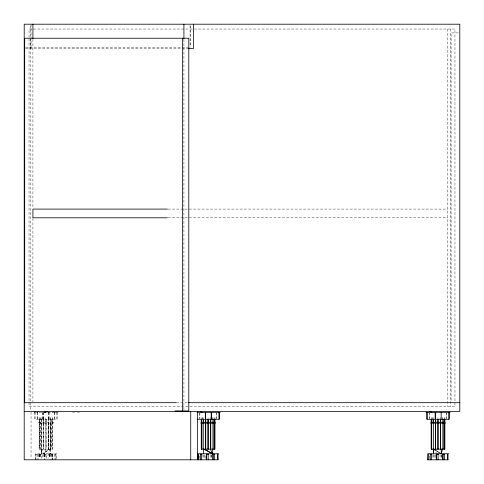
<?xml version="1.0" encoding="UTF-8"?>
<svg xmlns="http://www.w3.org/2000/svg" width="484" height="484" viewBox="0 0 484 484"><rect width="100%" height="100%" fill="white"/><g stroke="black" fill="none" stroke-linecap="round" stroke-linejoin="round"><path stroke-width="0.36" stroke-dasharray="2.42 1.81" d="M39.131 417.607L39.131 449.146L39.652 449.146L39.652 419.271M40.033 417.607L40.033 449.146M41.134 417.607L41.134 449.146L41.515 449.146M42.858 419.271L42.858 412.326M43.36 423.161L43.36 422.236M43.36 417.607L43.36 449.146L43.614 419.271M43.445 419.271L43.445 449.146M45.98 423.161L45.98 419.271L45.98 449.146L44.8 453.78L41.57 453.641L42.023 449.146L41.57 453.78L41.412 449.146L43.699 453.78L49.211 449.146L49.937 453.78M48.346 423.161L48.346 449.146L48.346 417.607M48.509 417.607L48.509 449.146M48.6 422.236L48.6 449.146L48.6 419.271M50.82 423.161L50.82 449.146L50.82 417.607M52.308 423.161L52.308 419.271M52.605 459.8L52.605 454.24M54.208 419.271L54.208 412.326M56.943 419.271L56.943 412.326M57.064 412.326L57.064 419.271L34.896 419.271L34.896 412.326M199.329 458.409L199.329 454.936M201.271 418.721L201.271 417.607M202.239 418.721L202.239 417.607M203.274 418.721L203.274 417.607M205.446 458.409L205.446 454.936M210.486 418.721L210.486 417.607M212.96 418.721L212.96 417.607M214.448 418.721L214.448 417.607M216.463 418.581L216.463 413.021M429.229 458.409L429.229 454.936M429.677 418.581L429.677 413.021M437.929 418.721L437.929 417.607M440.386 418.721L440.386 417.607M446.363 418.581L446.363 413.021M50.548 449.146L50.39 453.78L41.57 449.146M35.834 411.4L34.497 412.326L34.539 411.4M37.201 412.326L37.238 411.4L37.038 412.326M54.789 412.326L54.946 411.4M45.538 411.4L44.413 412.326L44.655 411.4M45.308 412.326L45.659 411.4M44.431 412.326L44.994 411.4M43.699 453.78L48.261 449.146M34.497 412.326L35.55 411.4M55.66 412.326L57.003 411.4M47.311 411.4L45.932 412.326L44.837 411.4M45.2 412.326L47.13 411.4L47.142 412.326L45.532 411.63M44.818 412.326L46.422 411.63M52.03 412.326L53.912 411.63M458.348 32.912L451.088 32.912L451.088 401.932M25.567 47.468L189.371 47.468M25.567 48.4L189.988 48.4M168.063 209.088L447.7 209.088M168.063 217.8L447.7 217.8M176.388 402.688L187.701 402.688M196.02 412.326L196.431 412.326M72.6 412.368L74.536 412.368M77.44 412.368L79.376 412.368M46.609 411.588L49.114 412.326M38.048 411.63L39.93 412.326M54.722 411.4L55.811 412.326L57.112 411.4L57.312 412.326M46.954 411.4L47.547 412.326M435.8 452.044L436.489 453.199M46.827 411.4L47.021 412.326M450.604 29.04L450.604 406.56M447.7 29.04L447.7 406.56M446.248 413.021L446.248 418.581M444.869 417.607L444.869 418.721M444.348 417.607L444.348 418.721M442.86 417.607L442.86 418.721M442.485 417.607L442.485 418.721M441.438 454.936L441.438 458.409M441.233 454.936L441.233 458.409M440.095 454.936L440.095 459.8M435.346 454.936L435.346 458.409M434.511 454.936L434.511 458.409M433.803 454.936L433.803 458.409M433.174 417.607L433.174 418.721M432.896 454.936L432.896 458.409M432.139 417.607L432.139 418.721M432.073 417.607L432.073 418.721M431.171 417.607L431.171 418.721M429.792 413.021L429.792 418.581M216.348 413.021L216.348 418.581M214.969 417.607L214.969 418.721M212.585 417.607L212.585 418.721M211.538 454.936L211.538 458.409M211.333 454.936L211.333 458.409M210.195 454.936L210.195 459.8M208.029 417.607L208.029 418.721M204.611 454.936L204.611 458.409M203.903 454.936L203.903 458.409M202.996 454.936L202.996 458.409M202.173 417.607L202.173 418.721M199.892 413.021L199.892 418.581M199.777 413.021L199.777 418.581M190.738 25.712L190.738 46.887M190.055 25.7L190.055 47.468M183.92 39.307L183.92 411.4M58.08 411.4L58.08 412.326L33.88 412.326L33.88 411.4M56.67 458.294L56.67 453.78L35.61 453.78L35.61 459.8M55.956 459.8L55.956 454.24L48.055 454.24L48.055 458.409M55.436 454.24L55.497 459.8M54.722 454.24L54.722 459.8M54.323 412.326L54.323 419.271M52.829 417.607L52.829 449.146L39.579 449.146L39.579 419.271M52.871 454.24L52.871 459.8M52.526 454.24L52.526 458.409M52.308 417.607L52.308 449.146M52.345 454.24L52.345 459.8M51.927 419.271L51.927 449.146M51.861 419.271L51.861 449.146M51.83 454.24L51.83 458.409M51.026 454.24L51.056 459.8M50.687 454.24L50.687 458.409M50.572 419.271L50.548 453.78M50.445 417.607L50.445 449.146M49.707 454.24L49.707 458.409M49.398 454.24L49.398 458.409M49.193 454.24L49.193 458.409M49.156 412.326L49.156 419.271M48.769 412.326L48.769 419.271M48.715 412.326L48.715 419.271M46.301 458.409L46.301 454.24L42.471 454.24L42.471 458.409M46.071 419.271L46.071 449.146M46.028 454.24L46.028 458.409M45.889 417.607L45.889 449.146M45.066 454.24L45.066 458.409M44.48 454.24L44.48 458.409M43.245 412.326L43.245 419.271M43.306 454.24L43.306 458.409M43.191 412.326L43.191 419.271M42.804 412.326L42.804 419.271M41.763 458.409L41.763 454.24L35.858 454.24L35.858 459.8M41.515 419.271L41.57 453.78M41.388 419.271L41.388 449.146M40.856 454.24L40.856 458.409M40.468 454.24L40.468 458.409M40.099 417.607L40.099 449.146M39.809 454.24L39.809 458.409M39.506 454.24L39.506 458.409M39.204 454.24L39.204 458.409M39.041 454.24L39.041 458.409M38.212 454.24L38.236 459.8M37.752 412.326L37.752 419.271M37.637 412.326L37.637 419.271M37.189 454.24L37.189 459.8M36.016 454.24L36.016 459.8M35.017 412.326L35.017 419.271M32.912 39.307L32.912 207.775M32.912 218.357L32.912 401.932M31.043 24.2L31.043 48.4M31.043 412.156L31.043 458.287M30.843 38.992L30.843 410.16M30.359 25.7L30.359 48.4M29.04 37.347L29.04 29.04L454.96 29.04L454.96 406.56L29.04 406.56L29.04 38.103M44.207 454.24L44.207 459.8L44.238 454.24M53.276 422.236L38.684 422.236L38.684 423.161L53.276 423.161L53.276 422.236"/><path stroke-width="0.73" d="M200.352 459.8L200.352 454.24L201.858 454.24M201.719 449.146L201.719 423.161M201.719 422.236L201.719 419.271M203.274 422.236L203.274 419.271M205.385 419.271L205.385 412.326M205.5 422.236L205.5 419.271M206.347 459.8L206.347 454.24L208.441 454.24M208.029 422.236L208.029 419.271M208.12 449.146L208.12 423.161M208.12 422.236L208.12 419.271M211.242 419.271L211.242 412.326M211.296 419.271L211.296 412.326M212.96 422.236L212.96 419.271M214.448 422.236L214.448 419.271M214.666 459.8L214.666 454.24L212.827 454.24L212.827 459.8M214.969 422.236L214.969 419.271M218.096 459.8L218.096 454.24L217.576 454.24L217.576 459.8M219.204 412.326L219.204 419.271L197.036 419.271M427.057 419.271L427.057 412.326M431.171 423.161L431.171 449.146L444.421 449.146M431.692 422.236L431.692 419.271M435.285 419.271L435.285 412.326M435.4 422.236L435.4 419.271M436.247 459.8L436.247 454.24L438.341 454.24M438.02 449.146L438.02 423.161M442.727 459.8L442.727 454.24L444.566 454.24L444.566 459.8M442.86 423.161L442.86 449.146L442.485 449.146M444.348 423.161L444.348 449.146L444.869 449.146L444.869 423.161M447.996 459.8L447.996 454.24L447.476 454.24L447.476 459.8M449.104 412.326L449.104 419.271L426.936 419.271L426.936 412.326M433.61 449.146L433.61 453.78L433.452 449.146L441.251 453.78L442.588 449.146M188.385 48.4L193.6 48.4L193.6 24.2M167.397 209.088L32.912 209.088L32.912 217.8L167.397 217.8M24.2 402.688L176.206 402.688M188.306 402.688L459.8 402.688M175.081 410.916L188.802 410.916L188.802 38.236L24.684 38.236L24.684 402.603M24.2 411.4L199.565 411.4L202.07 412.326M200.279 411.4L459.8 411.4L459.8 24.2L24.2 24.2L24.2 459.8L197.587 459.8L197.587 411.4M197.157 412.326L220.22 412.326M425.92 412.326L450.12 412.326M200.824 422.236L215.416 422.236M430.724 422.236L445.316 422.236M200.824 423.161L215.416 423.161M430.724 423.161L445.316 423.161M432.073 449.146L431.692 449.146L431.692 423.161M197.75 453.78L218.81 453.78M427.65 453.78L448.71 453.78M431.758 454.24L430.252 454.24L430.252 459.8M197.75 459.8L218.151 459.8M427.65 459.8L448.051 459.8M429.465 411.4L431.97 412.326M210.401 449.146L212.53 453.78L203.552 449.146L203.552 453.78M204.889 449.146L212.53 453.78M448.983 412.326L448.983 419.271M444.869 419.271L444.869 422.236M444.348 419.271L444.348 422.236M443.967 419.271L443.967 422.236M443.967 423.161L443.967 449.146M443.066 454.24L443.066 459.8M442.86 419.271L442.86 422.236M441.251 449.146L441.251 453.78M441.196 412.326L441.142 419.271M440.64 419.271L440.64 422.236M440.64 423.161L440.64 449.146M440.549 419.271L440.549 422.236M440.549 423.161L440.549 449.146M438.02 419.271L438.02 422.236M438.068 454.24L438.068 459.8M437.929 419.271L437.929 422.236M437.929 423.161L437.929 449.146M436.52 454.24L436.52 459.8M435.654 419.271L435.654 422.236M435.654 423.161L435.654 449.146M435.4 423.161L435.4 449.146M435.231 412.326L435.231 419.271M433.428 419.271L433.428 422.236M433.428 423.161L433.428 449.146M433.174 419.271L433.174 422.236M431.619 419.271L431.619 422.236M431.619 423.161L431.619 449.146M431.546 454.24L431.546 459.8M431.171 419.271L431.171 422.236M428.056 459.8L428.056 454.24L427.898 459.8M219.083 412.326L219.083 419.271M214.969 423.161L214.969 449.146L201.271 449.146L201.271 423.161M214.448 423.161L214.448 449.146M214.067 419.271L214.067 422.236M214.067 423.161L214.067 449.146M213.166 454.24L213.166 459.8M212.96 423.161L212.96 449.146M212.688 449.146L212.688 453.78M210.74 419.271L210.74 422.236M210.74 423.161L210.74 449.146M210.649 419.271L210.649 422.236M210.649 423.161L210.649 449.146M208.168 454.24L208.168 459.8M208.029 423.161L208.029 449.146M206.62 454.24L206.62 459.8M205.754 419.271L205.754 422.236M205.754 423.161L205.754 449.146M205.5 423.161L205.5 449.146M205.331 412.326L205.331 419.271M203.528 419.271L203.528 422.236M203.274 423.161L203.274 449.146M201.792 423.161L201.792 449.146M201.647 454.24L201.647 459.8M201.271 419.271L201.271 422.236M198.156 459.8L198.156 454.24L197.998 459.8M190.738 411.4L190.738 459.8M183.92 24.2L183.92 38.557M182.643 38.236L182.643 410.916M32.912 24.2L32.912 38.557"/></g></svg>
